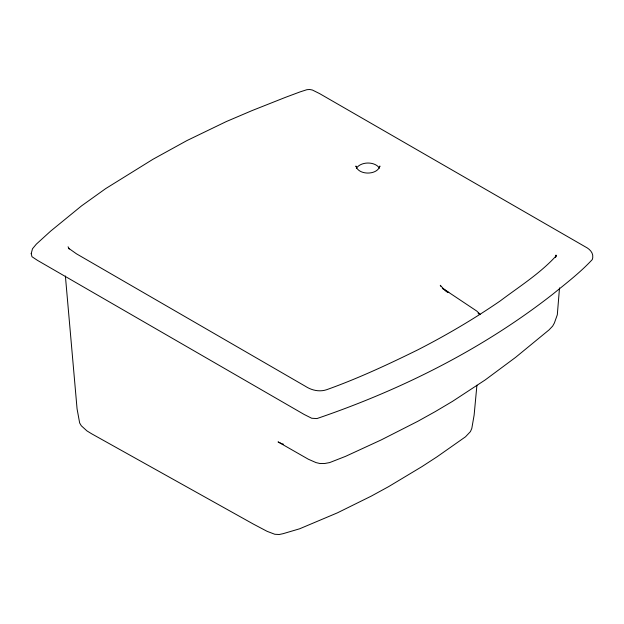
<?xml version="1.0" encoding="UTF-8"?>
<svg xmlns="http://www.w3.org/2000/svg" width="624" height="624" viewBox="0 0 624 624"><rect width="100%" height="100%" fill="white"/><g stroke="black" fill="none" stroke-linecap="round" stroke-linejoin="round"><path stroke-width="0.94" d="M559.517 287.882L557.31 314.785L554.385 322.998L552.661 326.102L549.042 329.901L515.611 357.357L485.183 379.946L452.525 401.357L435.373 411.536L417.76 421.333L381.194 439.928L345.579 456.347L329.667 462.579L324.605 463.515L320.018 463.538L316.033 462.595L308.342 459.225L278.047 441.901L281.042 443.352M379.844 166.561L379.883 166C377.465 175.391 358.34 175.43 355.93 166.007L355.969 166.577M555.828 256.768L555.968 255.06L555.61 257.392M476.923 385.211L474.123 415.124L471.814 428.392L470.441 431.59L465.488 436.816L437.05 456.799L421.886 466.658L388.588 486.65L371.163 496.174L337.428 512.842L299.621 528.793L283.117 533.676L279.217 534.503L274.817 534.269L267.127 531.344L253.375 524.082L91.72 433.828L86.939 430.895L81.307 425.771L79.661 422.994L77.064 408.837L65.387 276.003M356.359 168.254C360.984 161.39 374.813 161.218 379.478 168.145M556.39 255.629C540.244 273.429 519.386 286.486 500.284 300.893C473.912 319.004 446.293 335.244 417.838 349.83C388.05 364.494 357.841 378.565 326.563 389.735C319.34 392.153 311.618 390.32 305.378 386.272L76.456 253.812L68.78 248.368L69.264 249.007L68.063 246.784M280.753 443.407L283.397 444.163M440.755 286.166L440.263 285.285L443.734 289.052L443.313 288.764L476.837 311.119L480.215 314.402M443.313 288.764L448.781 292.539M444.904 290.464L447.759 292.445M442.307 288.304L443.563 289.411M478.101 313.162L479.466 314.504M31.208 253.648L31.972 256.721L37.51 260.387L304.122 414.437L311.704 418.252L316.922 418.571C401.365 389.766 482.461 349.214 552.895 294.107C566.397 283.109 580.336 272.415 592.223 259.631C592.527 258.944 592.66 258.157 592.761 257.416C593.362 252.564 589.384 248.851 585.398 246.87L319.519 93.561L312.406 90.028L309.73 89.497L306.914 89.692L300.136 91.876L285.566 97.313L252.135 110.557L226.27 121.579L186.943 140.572L153.028 159.237L105.674 188.612L81.549 205.881L50.638 231.13L36.309 244.171L32.487 248.781L31.208 253.648"/></g></svg>
